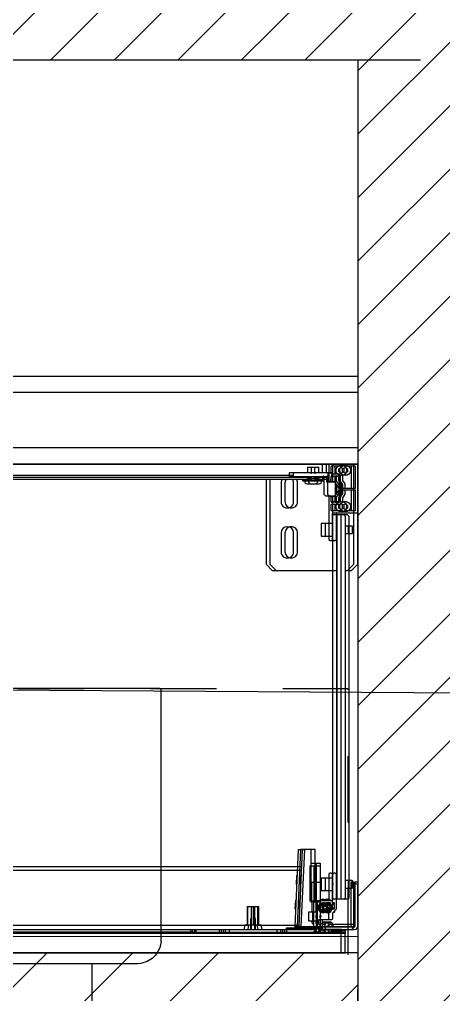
# Model space of a CAD drawing. Header units: centimetres. Extents: x -35664 to 50682, y -23001 to 23705.
# Drawn here: x 9015.8 to 9049.6, y 3177.8 to 3255.6 of the extents above; entities that cross this region are included whole.
import ezdxf

# ---------------------------------------------------------------- set-up
doc = ezdxf.new("R2010")
doc.units = ezdxf.units.CM
doc.linetypes.add('Style de ligne -1', pattern=[0.41664, 0.20828, -0.20836])
doc.linetypes.add('VW-01', pattern=[0.41656, 0.20828, -0.20828])
for name, color, linetype in [('B aménagement intérieur', 252, 'Continuous'), ('B Faux plafonds', 9, 'Continuous'), ('B Faux plafonds_Hatch', 9, 'Continuous'), ('B GÈnÈral_Hatch', 252, 'Continuous'), ('B Général', 252, 'Continuous'), ('C ANNOTATIONS-prestations', 252, 'Continuous'), ('D SURFACES-shab', 252, 'Continuous'), ('F REMPLISSAGE-vert clair', 252, 'Continuous'), ('F REMPLISSAGE-vert foncé', 252, 'Continuous'), ('MTI900_Alu', 252, 'Continuous'), ('prlm-CHAUFF', 4, 'Continuous'), ('prlm-GT', 242, 'Continuous')]:
    doc.layers.add(name, color=color, linetype=linetype)
doc.layers.add('prlm-GAZ', color=2, linetype='Continuous', lineweight=25)
doc.layers.get('prlm-CHAUFF').off()
pattern_1 = [(45, (0, 0), (2.4253472, -2.6458333), [])]

# ---------------------------------------------------------------- blocks, each defined once
blk = doc.blocks.new('B 90.200_wc-2')
at = {"layer": 'B Général', "linetype": 'Continuous'}
for p, q in [((-25, -20.1), (-25, 0)), ((-24.9, 0.1), (24.9, 0.1)), ((25, -20.1), (25, 0)), ((-19.5, -44.2), (-19.5, -21.9)), ((19.5, -44.2), (19.5, -21.9))]:
    blk.add_line(p, q, dxfattribs=at)
at = {"layer": 'B Général', "linetype": 'Continuous', "flags": 128}
blk.add_lwpolyline([(-25, -20.1), (-24.9, -20.6), (-24.75, -20.9), (-24.55, -21.2), (-24.3, -21.45), (-23.9, -21.7), (-23.4, -21.85), (-23.15, -21.9), (23.25, -21.9), (23.55, -21.85), (23.9, -21.7), (24.2, -21.5), (24.45, -21.3), (24.65, -21.05), (24.8, -20.75), (24.9, -20.5), (24.95, -20.3), (25, -20.1)], dxfattribs=at)
for points in [[(-19.5, -44.199), (-19.5, -44.2, 0.036537), (-19.11, -49.53, 0.035337), (-17.941, -54.747), (-17.94, -54.75, 0.041299), (-16.221, -59.088), (-16.22, -59.09), (-16.217, -59.097, 0.041783), (-13.79, -63.08, 0.053503), (-10.774, -66.396), (-10.77, -66.4, 0.054816), (-7.122, -69.019), (-7.12, -69.02, 0.063755), (-3.68, -70.42), (-3.678, -70.421, 0.064897), (0, -70.9)], [(0, -70.9, 0.064897), (3.678, -70.421), (3.68, -70.42, 0.063726), (7.12, -69.02), (7.122, -69.019, 0.054816), (10.77, -66.4), (10.774, -66.396, 0.053503), (13.79, -63.08, 0.041783), (16.217, -59.097), (16.22, -59.09), (16.221, -59.088, 0.041299), (17.94, -54.75), (17.941, -54.747, 0.035337), (19.11, -49.53, 0.036556), (19.5, -44.2)]]:
    blk.add_lwpolyline(points, format="xyb", dxfattribs=at)
at = {"layer": 'B Général', "linetype": 'Continuous'}
for centre, start, end in [((-24.9, 0), 90, 180), ((24.9, 0), 0, 90)]:
    blk.add_arc(centre, 0.1, start, end, dxfattribs=at)
blk = doc.blocks.new('B 90.Groupe-2-1')
at = {"layer": 'B Général', "linetype": 'Style de ligne -1', "ltscale": 25.4, "flags": 128}
blk.add_lwpolyline([(-35.4, 7.6), (35.6, 7.6), (35.6, -32.4), (-35.4, -32.4)], close=True, dxfattribs=at)
at = {"layer": 'B Général', "xscale": -1, "rotation": 270}
blk.add_blockref('B 90.200_wc-2', (35.5, 7.5), dxfattribs=at)
blk = doc.blocks.new('B 90.WC-plan-PMR')
at = {"layer": 'B Général'}
blk.add_blockref('B 90.Groupe-2-1', (0, 0), dxfattribs=at)
blk = doc.blocks.new('B 90.T3 BS 102 (2D)')
at = {"layer": 'B Faux plafonds_Hatch', "linetype": 'Continuous'}
h = blk.add_hatch(dxfattribs=at)
h.set_pattern_fill('F_P__SOFFITE', color=256, style=0, pattern_type=2)
h.set_pattern_definition([(45, (0, 0.2205), (-3.527778, 3.30729), [])])
h.paths.add_polyline_path([(-20.532, 449.649), (-20.532, 320.949), (-25.532, 320.949), (-25.532, 385.949), (-110.989, 385.949), (-110.989, 190.251), (116.154, 190.251), (116.154, 155.251), (47.154, 155.251), (47.155, -0.29), (102.155, -0.29), (102.155, -93.29), (47.157, -93.29), (47.158, -186.29), (273.157, -186.29), (273.157, 315.949), (125.157, 315.949), (125.157, 449.649)])
at = {"layer": 'B Faux plafonds', "linetype": 'VW-01', "ltscale": 25.4, "flags": 128}
blk.add_lwpolyline([(-20.532, 449.649), (-20.532, 320.949), (-25.532, 320.949), (-25.532, 385.949), (-110.989, 385.949), (-110.989, 190.251), (116.154, 190.251), (116.154, 155.251), (47.154, 155.251), (47.155, -0.29), (102.155, -0.29), (102.155, -93.29), (47.157, -93.29), (47.158, -186.29), (273.157, -186.29), (273.157, 315.949), (125.157, 315.949), (125.157, 449.649)], close=True, dxfattribs=at)
at = {"layer": 'D SURFACES-shab', "lineweight": 18, "flags": 128}
blk.add_lwpolyline([(-20.532, 450.949), (125.157, 450.949), (125.157, 320.949), (-20.532, 320.949)], close=True, dxfattribs=at)
at = {"layer": 'B Général', "rotation": 90}
blk.add_blockref('B 90.WC-plan-PMR', (91.968, 435.149), dxfattribs=at)
blk = doc.blocks.new('B 90.Gaine 150_70')
at = {"layer": 'B Général', "linetype": 'Continuous'}
blk.add_line((18.5, 36.305), (-69, 36.305), dxfattribs=at)
at = {"layer": 'B Général', "linetype": 'Continuous', "flags": 128}
for points in [[(-70, 36.305), (19.5, 36.305), (19.5, -2.715), (-70, -2.715)], [(-70, -2.7), (-70, 36.3), (19.5, 36.3), (19.5, -2.7)]]:
    blk.add_lwpolyline(points, close=True, dxfattribs=at)
at = {"layer": 'C ANNOTATIONS-prestations'}
for p, q in [((-69, 36.305), (-69, 35.205)), ((-69, 35.205), (-69, 34.755)), ((-67.4, 34.435), (-69.75, 34.435)), ((-69.03, 34.755), (-69.03, 34.555)), ((-69, 34.755), (-69.03, 34.755)), ((-69.03, 34.555), (-68.23, 34.555)), ((-69, 34.655), (-69, 34.755)), ((-69, 34.755), (18.5, 34.755)), ((18.5, 34.655), (-69, 34.655)), ((-68.7, 34.525), (-68.7, 34.465)), ((-68.23, 34.555), (-68.67, 34.555)), ((-68.67, 34.435), (-68.135, 34.435)), ((-68.23, 34.555), (-68.23, 34.655)), ((-68.2, 34.625), (-68.2, 34.585)), ((-67.904, 34.485), (-68.076, 34.485)), ((-67.94, 34.485), (-67.901, 34.446)), ((-67.901, 34.446), (-67.868, 34.446)), ((-67.845, 34.435), (-67.56, 34.435)), ((-67.771, 34.655), (-67.721, 34.606)), ((-67.736, 34.62), (-67.664, 34.62)), ((-67.679, 34.606), (-67.629, 34.655)), ((-67.537, 34.446), (-67.499, 34.446)), ((-67.4, 34.485), (-67.501, 34.485)), ((-67.499, 34.446), (-67.46, 34.485)), ((-67.4, 34.505), (-67.4, 34.485)), ((-67.4, 34.435), (-67.2, 34.435)), ((-67.4, 34.235), (-67.4, 34.435)), ((-67.23, 34.535), (-67.37, 34.535)), ((-67.2, 34.505), (-67.2, 34.215)), ((-67, 34.625), (-67, 34.655)), ((-67, 33.517), (-67, 34.625)), ((-66.9, 34.55), (-66.9, 34.655)), ((-66.8, 34.305), (-66.8, 32.255)), ((-64.317, 34.455), (-66.65, 34.455)), ((-66.6, 34.405), (-66.6, 34.455)), ((-66.6, 34.405), (-66.3, 34.405)), ((-66.3, 34.305), (-66.5, 34.305)), ((-66.5, 34.205), (-66.5, 34.305)), ((-66.3, 34.455), (-66.3, 34.405)), ((-66.3, 34.405), (-64.9, 34.405)), ((-66.3, 34.405), (-66.3, 34.305)), ((-64.9, 34.305), (-66.3, 34.305)), ((-64.9, 34.405), (-64.9, 34.455)), ((-64.9, 34.405), (-64.6, 34.405)), ((-64.9, 34.405), (-64.9, 34.305)), ((-64.7, 34.305), (-64.9, 34.305)), ((-64.6, 34.455), (-64.6, 34.405)), ((-62.366, 34.435), (-64.6, 34.435)), ((-64.317, 34.455), (-64.317, 34.655)), ((-64.182, 34.455), (-64.317, 34.455)), ((-64.182, 34.655), (-64.182, 34.455)), ((-63.85, 34.455), (-64.182, 34.455)), ((-63.85, 34.455), (-63.85, 34.655)), ((-59.75, 34.455), (-63.85, 34.455)), ((-62.37, 34.455), (-62.3, 34.105)), ((-61.85, 34.455), (-61.85, 33.696)), ((-61.8, 34.455), (-61.8, 33.696)), ((-61.3, 34.105), (-61.23, 34.455)), ((-23.65, 34.435), (-61.234, 34.435)), ((-59.75, 34.455), (-59.75, 34.655)), ((-59.418, 34.455), (-59.75, 34.455)), ((-59.418, 34.455), (-59.418, 34.655)), ((-59.283, 34.455), (-59.418, 34.455)), ((-59.283, 34.655), (-59.283, 34.455)), ((-57.1, 34.455), (-59.283, 34.455)), ((-57.1, 34.455), (-57.1, 34.655)), ((-57, 34.455), (-57.1, 34.455)), ((-57, 34.655), (-57, 34.455)), ((-23.583, 34.635), (-57, 34.635)), ((-70, 34.185), (-70, 30.835)), ((-69.8, 34.185), (-69.8, 30.835)), ((-69.8, 34.105), (-69.8, 34.085)), ((-69.77, 34.055), (-68.041, 34.055)), ((-67.4, 34.235), (-69.75, 34.235)), ((-68.105, 34.205), (-69.7, 34.205)), ((-68.077, 34.185), (-67.903, 34.185)), ((-68.016, 34.042), (-67.929, 33.918)), ((-68.01, 33.555), (-68.01, 33.127)), ((-67.23, 33.655), (-67.91, 33.655)), ((-67.904, 33.905), (-67.496, 33.905)), ((-67.9, 34.235), (-67.9, 34.185)), ((-67.9, 33.905), (-67.9, 33.875)), ((-67.9, 33.875), (-67.5, 33.875)), ((-67.9, 33.875), (-67.88, 33.855)), ((-67.88, 33.855), (-67.52, 33.855)), ((-67.783, 34.205), (-67.875, 34.205)), ((-67.857, 34.185), (-67.857, 34.235)), ((-67.857, 33.855), (-67.857, 33.905)), ((-67.762, 34.196), (-67.721, 34.156)), ((-67.679, 34.156), (-67.638, 34.196)), ((-67.53, 34.205), (-67.617, 34.205)), ((-67.543, 34.185), (-67.543, 34.235)), ((-67.543, 33.855), (-67.543, 33.905)), ((-67.52, 33.855), (-67.5, 33.875)), ((-67.23, 34.185), (-67.502, 34.185)), ((-67.5, 34.185), (-67.5, 34.235)), ((-67.5, 33.875), (-67.5, 33.905)), ((-67.471, 33.918), (-67.384, 34.042)), ((-67.2, 34.235), (-67.4, 34.235)), ((-67.359, 34.055), (-67.23, 34.055)), ((-67.2, 34.025), (-67.2, 33.685)), ((-67.079, 33.426), (-67.009, 33.496)), ((-67, 33.517), (-67, 33.293)), ((-66.4, 33.755), (-66.8, 33.755)), ((-66.65, 33.755), (-66.65, 33.852)), ((-65.471, 34.205), (-66.5, 34.205)), ((-66.4, 33.055), (-66.4, 33.755)), ((-65.75, 28.055), (-65.471, 34.205)), ((-65.321, 34.198), (-65.6, 28.055)), ((-65.471, 34.205), (-65.47, 34.21)), ((-65.321, 34.198), (-65.471, 34.205)), ((-65.324, 34.135), (-62.306, 34.135)), ((-65.32, 34.21), (-65.321, 34.198)), ((-62.3, 34.105), (-61.85, 34.105)), ((-62.1, 34.105), (-62.1, 32.605)), ((-62.039, 34.105), (-62.039, 32.605)), ((-61.85, 33.696), (-61.8, 33.696)), ((-61.85, 33.696), (-61.85, 33.56)), ((-61.85, 33.56), (-61.8, 33.56)), ((-61.8, 34.105), (-61.3, 34.105)), ((-61.8, 33.696), (-61.8, 33.56)), ((-61.561, 34.105), (-61.561, 32.605)), ((-61.5, 32.605), (-61.5, 34.105)), ((-61.294, 34.135), (-23.75, 34.135)), ((-68.3, 32.813), (-68.3, 30.055)), ((-68.019, 33.106), (-68.291, 32.834)), ((-68.156, 33.055), (-68.056, 33.113)), ((-68.156, 32.969), (-68.156, 33.055)), ((-68.15, 32.775), (-68.15, 32.355)), ((-68.07, 32.805), (-68.12, 32.805)), ((-68.04, 32.735), (-68.04, 32.775)), ((-67.979, 32.705), (-68.01, 32.705)), ((-67.2, 32.899), (-67.2, 32.511)), ((-67.009, 33.314), (-67.079, 33.384)), ((-67, 32.185), (-67, 33.293)), ((-66.8, 33.055), (-66.4, 33.055)), ((-66.65, 32.155), (-66.65, 33.055)), ((-65.334, 32.803), (-65.384, 32.805)), ((-65.334, 32.803), (-65.366, 32.101)), ((-69.2, 32.035), (-69.3, 31.935)), ((-69.3, 1.435), (-69.3, 31.935)), ((-69.2, 32.035), (-68.65, 32.035)), ((-68.65, 32.035), (-68.3, 32.035)), ((-68.65, 1.335), (-68.65, 32.035)), ((-68.104, 32.325), (-68.15, 32.351)), ((-68.12, 32.325), (-67.99, 32.325)), ((-68, 30.867), (-68, 32.125)), ((-67.97, 32.155), (-67.03, 32.155)), ((-67.96, 32.355), (-67.96, 32.465)), ((-67.93, 32.495), (-67.907, 32.495)), ((-67.55, 32.005), (-67.65, 32.063)), ((-67.45, 32.063), (-67.55, 32.005)), ((-67, 32.255), (-66.8, 32.255)), ((-67, 32.155), (-67, 32.185)), ((-67, 30.655), (-67, 32.155)), ((-66.8, 32.155), (-67, 32.155)), ((-66.8, 32.255), (-66.8, 32.155)), ((-66.65, 32.155), (-66.8, 32.155)), ((-66.65, 32.257), (-66.61, 32.255)), ((-66.5, 32.155), (-66.65, 32.155)), ((-66.65, 32.155), (-66.65, 30.655)), ((-66.61, 32.255), (-66.601, 28.055)), ((-66.5, 29.355), (-66.5, 32.155)), ((-65.416, 32.104), (-65.366, 32.101)), ((-61.5, 32.605), (-62.1, 32.605)), ((-67.4, 31.335), (-68, 31.335)), ((-67.4, 30.335), (-67.4, 31.335)), ((-70, 30.635), (-70, 30.835)), ((-70, 30.835), (-69.8, 30.835)), ((-69.8, 30.635), (-70, 30.635)), ((-69.8, 30.835), (-69.8, 30.635)), ((-69.55, 31.135), (-69.6, 31.085)), ((-69.6, 31.085), (-69.6, 30.585)), ((-69.6, 30.585), (-69.55, 30.535)), ((-69.55, 30.535), (-69.55, 31.135)), ((-69.3, 31.135), (-69.55, 31.135)), ((-69.55, 30.535), (-69.3, 30.535)), ((-68.029, 30.826), (-68.009, 30.846)), ((-68.009, 30.764), (-68.029, 30.784)), ((-68, 30.743), (-68, 30.867)), ((-68, 30.055), (-68, 30.743)), ((-67, 29.355), (-67, 30.655)), ((-66.65, 30.655), (-67, 30.655)), ((-65.423, 30.841), (-65.473, 30.843)), ((-65.423, 30.841), (-65.455, 30.139)), ((-68.3, 3.285), (-68.3, 30.055)), ((-68.2, 29.955), (-68.1, 29.955)), ((-68, 30.335), (-67.4, 30.335)), ((-65.524, 29.735), (-23.925, 29.735)), ((-65.505, 30.142), (-65.455, 30.139)), ((-67, 29.155), (-67, 29.355)), ((-66.5, 29.355), (-67, 29.355)), ((-66.603, 29.155), (-67, 29.155)), ((-65.537, 29.435), (-23.925, 29.435)), ((-66.601, 28.055), (-65.75, 28.055)), ((-65.6, 28.055), (-65.75, 28.055)), ((-69.5, 5.785), (-70, 5.285)), ((-69.3, 5.785), (-69.5, 5.785)), ((-63.5, 5.785), (-68.3, 5.785)), ((-63, 5.285), (-63.5, 5.785)), ((-70, 5.285), (-70, 1.155)), ((-63, -1.515), (-63, 5.285)), ((-65.2, 4.285), (-65.2, 2.785)), ((-64.2, 2.785), (-64.2, 4.285)), ((-68.3, 3.285), (-68.3, 1.215)), ((-68.1, 3.385), (-68.2, 3.385)), ((-68, 2.585), (-68, 3.285)), ((-69.55, 2.835), (-69.6, 2.785)), ((-69.6, 2.785), (-69.6, 2.285)), ((-69.55, 2.235), (-69.55, 2.835)), ((-69.3, 2.835), (-69.55, 2.835)), ((-68.029, 2.556), (-68, 2.585)), ((-68, 2.485), (-68.029, 2.514)), ((-67.4, 3.035), (-68, 3.035)), ((-68, 2.485), (-68, 2.585)), ((-68, -0.085), (-68, 2.485)), ((-67.4, 2.035), (-67.4, 3.035)), ((-69.6, 2.285), (-69.55, 2.235)), ((-69.55, 2.235), (-69.3, 2.235)), ((-68, 2.035), (-67.4, 2.035)), ((-70, 1.155), (-70, -2.685)), ((-68.33, 1.185), (-69.97, 1.185)), ((-69.82, 0.975), (-69.82, -0.625)), ((-69.283, 1.005), (-69.79, 1.005)), ((-69.3, 1.435), (-69.2, 1.335)), ((-69.2, 1.335), (-68.65, 1.335)), ((-69.2, 0.8), (-69, 0.916)), ((-69.2, 0.57), (-69.2, 0.8)), ((-69, 0.916), (-68.8, 0.8)), ((-68.8, 0.8), (-68.8, 0.57)), ((-68.21, 1.005), (-68.717, 1.005)), ((-68.65, 1.335), (-68.3, 1.335)), ((-68.18, 0.545), (-68.18, 0.975)), ((-69, 0.454), (-69.2, 0.57)), ((-68.8, 0.57), (-69, 0.454)), ((-68.78, -0.001), (-68.78, 0.321)), ((-68.6, -0.065), (-68.6, 0.305)), ((-68.57, 0.335), (-68.23, 0.335)), ((-68.55, 0.255), (-68.55, -0.665)), ((-68.53, 0.515), (-68.21, 0.515)), ((-68.23, 0.285), (-68.52, 0.285)), ((-68.2, 0.305), (-68.2, -0.085)), ((-65.2, 0.285), (-65.2, -1.215)), ((-64.2, -1.215), (-64.2, 0.285)), ((-69.01, -0.655), (-69.79, -0.655)), ((-69.79, -0.775), (-69.01, -0.775)), ((-68.98, -0.311), (-68.785, -0.018)), ((-68.98, -0.625), (-68.98, -0.311)), ((-68.627, -0.315), (-68.8, -0.615)), ((-68.8, -1.056), (-68.8, -0.374)), ((-68.795, -0.357), (-68.6, -0.065)), ((-68.55, -0.392), (-68.671, -0.392)), ((-68.627, -1.115), (-68.627, -0.315)), ((-68.55, -0.315), (-68.627, -0.315)), ((-68.5, -0.715), (-68.55, -0.665)), ((-68.55, -0.765), (-68.5, -0.715)), ((-68.55, -0.765), (-68.55, -1.685)), ((-68.2, -0.135), (-68.2, -0.085)), ((-68.17, -0.115), (-68.03, -0.115)), ((-67.75, -0.165), (-68.17, -0.165)), ((-67.6, -0.315), (-67.75, -0.165)), ((-67.6, -1.715), (-67.6, -0.315)), ((-69.82, -0.805), (-69.82, -2.505)), ((-68.98, -1.11), (-68.98, -0.805)), ((-68.785, -1.412), (-68.975, -1.127)), ((-68.8, -0.815), (-68.627, -1.115)), ((-68.605, -1.357), (-68.795, -1.073)), ((-68.78, -1.851), (-68.78, -1.429)), ((-68.55, -1.038), (-68.671, -1.038)), ((-68.627, -1.115), (-68.55, -1.115)), ((-68.6, -1.735), (-68.6, -1.374)), ((-68.2, -1.345), (-68.2, -1.295)), ((-68.2, -1.345), (-68.2, -1.735)), ((-68.17, -1.265), (-67.88, -1.265)), ((-68.03, -1.315), (-68.17, -1.315)), ((-68, -2.685), (-68, -1.345)), ((-67.852, -1.52), (-67.948, -1.81)), ((-67.85, -1.295), (-67.85, -1.51)), ((-66.95, -1.515), (-67.5, -1.515)), ((-67.5, -1.665), (-67.5, -1.515)), ((-65.92, -1.365), (-67.28, -1.365)), ((-67.28, -1.365), (-67.28, -1.465)), ((-67.28, -1.465), (-67.28, -1.515)), ((-65.92, -1.465), (-67.28, -1.465)), ((-67, -1.465), (-66.9, -1.565)), ((-66.275, -1.135), (-66.925, -1.135)), ((-66.3, -1.565), (-66.2, -1.465)), ((15.75, -1.515), (-66.25, -1.515)), ((-65.92, -1.465), (-65.92, -1.365)), ((-65.92, -1.515), (-65.92, -1.465)), ((-69.2, -2.1), (-69, -1.984)), ((-69.2, -2.33), (-69.2, -2.1)), ((-69, -2.446), (-69.2, -2.33)), ((-69, -1.984), (-68.8, -2.1)), ((-68.8, -2.33), (-69, -2.446)), ((-68.8, -2.1), (-68.8, -2.33)), ((-68.23, -1.765), (-68.57, -1.765)), ((-68.21, -1.945), (-68.556, -1.945)), ((-68.52, -1.715), (-68.23, -1.715)), ((-68.18, -2.505), (-68.18, -1.975)), ((-67.95, -1.82), (-67.95, -1.985)), ((-67.92, -2.015), (-66.65, -2.015)), ((-64.88, -1.715), (-67.54, -1.715)), ((-66.9, -1.665), (-67.5, -1.665)), ((-67.5, -1.665), (-67.5, -1.715)), ((-67.5, -2.015), (-67.5, -2.715)), ((-66.9, -1.565), (-66.3, -1.565)), ((-66.9, -1.565), (-66.9, -1.715)), ((-66.9, -2.015), (-66.9, -2.465)), ((-66.65, -2.015), (-66.6, -1.965)), ((-66.6, -1.965), (-66.55, -2.015)), ((-66.55, -2.015), (-64.88, -2.015)), ((-66.3, -1.715), (-66.3, -1.565)), ((15.8, -1.665), (-66.3, -1.665)), ((-66.3, -2.465), (-66.3, -2.015)), ((-64.85, -1.985), (-64.85, -1.745)), ((14.35, -1.815), (-64.85, -1.815)), ((-70, -2.685), (-70, -2.715)), ((-70, -2.715), (-69.97, -2.715)), ((-69.97, -2.715), (-68.03, -2.715)), ((-69.79, -2.535), (-69.283, -2.535)), ((-68.717, -2.535), (-68.21, -2.535)), ((-68.03, -2.715), (-67.5, -2.715)), ((17, -2.715), (-67.5, -2.715)), ((-66.3, -2.465), (-66.9, -2.465)), ((75, -35), (-75, -35))]:
    blk.add_line(p, q, dxfattribs=at)
at = {"layer": 'C ANNOTATIONS-prestations', "flags": 128}
for points in [[(-69.75, 34.435, 0.198912), (-69.927, 34.362, 0.198912), (-70, 34.185)], [(-68.67, 34.555, 0.198912), (-68.691, 34.546, 0.198912), (-68.7, 34.525)], [(-68.7, 34.465, 0.198912), (-68.691, 34.444, 0.198912), (-68.67, 34.435)], [(-68.23, 34.555, 0.198912), (-68.209, 34.564, 0.198912), (-68.2, 34.585)], [(-68.17, 34.655, 0.198912), (-68.191, 34.646, 0.198912), (-68.2, 34.625)], [(-68.135, 34.435, 0.17724), (-68.116, 34.442, 0.17724), (-68.105, 34.46)], [(-68.076, 34.485, 0.17724), (-68.095, 34.478, 0.17724), (-68.105, 34.46)], [(-67.875, 34.46, 0.17724), (-67.885, 34.478, 0.17724), (-67.904, 34.485)], [(-67.9, 34.435, 0.013224), (-67.9, 34.44, 0.013224), (-67.901, 34.446)], [(-67.875, 34.46, 0.17724), (-67.864, 34.442, 0.17724), (-67.845, 34.435)], [(-67.721, 34.606, 0.198912), (-67.7, 34.597, 0.198912), (-67.679, 34.606)], [(-67.56, 34.435, 0.17724), (-67.541, 34.442, 0.17724), (-67.53, 34.46)], [(-67.501, 34.485, 0.17724), (-67.52, 34.478, 0.17724), (-67.53, 34.46)], [(-67.499, 34.446, 0.013224), (-67.5, 34.44, 0.013224), (-67.5, 34.435)], [(-67.37, 34.535, 0.198912), (-67.391, 34.526, 0.198912), (-67.4, 34.505)], [(-67.2, 34.505, 0.198912), (-67.209, 34.526, 0.198912), (-67.23, 34.535)], [(-67, 34.625, 0.198912), (-67.009, 34.646, 0.198912), (-67.03, 34.655)], [(-66.65, 34.655, 0.198912), (-66.897, 34.552, 0.198912), (-67, 34.305)], [(-66.65, 34.455, 0.198912), (-66.756, 34.411, 0.198912), (-66.8, 34.305)], [(-66.695, 34.448, 0.227222), (-66.656, 34.28, 0.227222), (-66.5, 34.205)], [(-66.6, 34.405, 0.198912), (-66.571, 34.334, 0.198912), (-66.5, 34.305)], [(-65.22, 34.305, 0.193016), (-65.289, 34.277, 0.193016), (-65.32, 34.21)], [(-64.7, 34.305, 0.198912), (-64.629, 34.334, 0.198912), (-64.6, 34.405)], [(-69.75, 34.235, 0.198912), (-69.785, 34.22, 0.198912), (-69.8, 34.185)], [(-69.7, 34.205, 0.198912), (-69.771, 34.176, 0.198912), (-69.8, 34.105)], [(-69.8, 34.085, 0.198912), (-69.791, 34.064, 0.198912), (-69.77, 34.055)], [(-68.105, 34.205, 0.155096), (-68.094, 34.191, 0.155096), (-68.077, 34.185)], [(-68.016, 34.042, 0.120588), (-68.027, 34.052, 0.120588), (-68.041, 34.055)], [(-67.91, 33.655, 0.198912), (-67.981, 33.626, 0.198912), (-68.01, 33.555)], [(-67.929, 33.918, 0.120588), (-67.918, 33.908, 0.120588), (-67.904, 33.905)], [(-67.903, 34.185, 0.155096), (-67.886, 34.191, 0.155096), (-67.875, 34.205)], [(-67.762, 34.196, 0.098491), (-67.772, 34.203, 0.098491), (-67.783, 34.205)], [(-67.721, 34.156, 0.198912), (-67.7, 34.147, 0.198912), (-67.679, 34.156)], [(-67.617, 34.205, 0.098491), (-67.628, 34.203, 0.098491), (-67.638, 34.196)], [(-67.53, 34.205, 0.155096), (-67.519, 34.191, 0.155096), (-67.502, 34.185)], [(-67.496, 33.905, 0.120588), (-67.482, 33.908, 0.120588), (-67.471, 33.918)], [(-67.359, 34.055, 0.120588), (-67.373, 34.052, 0.120588), (-67.384, 34.042)], [(-67.23, 34.185, 0.198912), (-67.209, 34.194, 0.198912), (-67.2, 34.215)], [(-67.2, 34.025, 0.198912), (-67.209, 34.046, 0.198912), (-67.23, 34.055)], [(-67.23, 33.655, 0.198912), (-67.209, 33.664, 0.198912), (-67.2, 33.685)], [(-67.009, 33.496, 0.098491), (-67.002, 33.506, 0.098491), (-67, 33.517)], [(-66.8, 34.087, 0.028434), (-66.763, 34.044, 0.028434), (-66.722, 34.005)], [(-66.65, 33.852, 0.109774), (-66.669, 33.936, 0.109774), (-66.722, 34.005)], [(-68.291, 32.834, 0.098491), (-68.298, 32.824, 0.098491), (-68.3, 32.813)], [(-68.12, 32.805, 0.198912), (-68.141, 32.796, 0.198912), (-68.15, 32.775)], [(-68.143, 32.794, 0.018566), (-68.148, 32.75, 0.018566), (-68.15, 32.705)], [(-68.15, 32.705, 0.085942), (-68.115, 32.503, 0.085942), (-68.014, 32.325)], [(-68.01, 33.164, 0.041018), (-68.079, 33.083, 0.041018), (-68.133, 32.992)], [(-68.04, 32.775, 0.198912), (-68.049, 32.796, 0.198912), (-68.07, 32.805)], [(-68.04, 32.735, 0.198912), (-68.031, 32.714, 0.198912), (-68.01, 32.705)], [(-68.019, 33.106, 0.098491), (-68.012, 33.116, 0.098491), (-68.01, 33.127)], [(-67.979, 32.705, 0.189855), (-67.958, 32.713, 0.189855), (-67.949, 32.733)], [(-67.949, 32.733, 0.008728), (-67.95, 32.719, 0.008728), (-67.95, 32.705)], [(-67.95, 32.705, 0.074153), (-67.933, 32.588, 0.074153), (-67.882, 32.482)], [(-67.882, 32.482, 0.366532), (-67.384, 32.341, 0.366532), (-67.164, 32.808, 0.366532), (-67.588, 33.103, 0.366532), (-67.949, 32.733)], [(-67.079, 33.426, 0.198912), (-67.088, 33.405, 0.198912), (-67.079, 33.384)], [(-67, 33.293, 0.098491), (-67.002, 33.304, 0.098491), (-67.009, 33.314)], [(-68.15, 32.455, 0.02871), (-68.117, 32.388, 0.02871), (-68.077, 32.325)], [(-68.15, 32.355, 0.198912), (-68.141, 32.334, 0.198912), (-68.12, 32.325)], [(-67.97, 32.155, 0.198912), (-67.991, 32.146, 0.198912), (-68, 32.125)], [(-67.99, 32.325, 0.198912), (-67.969, 32.334, 0.198912), (-67.96, 32.355)], [(-67.93, 32.495, 0.198912), (-67.951, 32.486, 0.198912), (-67.96, 32.465)], [(-67.882, 32.482, 0.122946), (-67.893, 32.491, 0.122946), (-67.907, 32.495)], [(-67.896, 32.155, 0.14145), (-67.55, 32.055, 0.14145), (-67.204, 32.155)], [(-67.79, 32.155, 0.103148), (-67.55, 32.105, 0.103148), (-67.31, 32.155)], [(-67.03, 32.155, 0.198912), (-67.009, 32.164, 0.198912), (-67, 32.185)], [(-68.029, 30.826, 0.198912), (-68.038, 30.805, 0.198912), (-68.029, 30.784)], [(-68.009, 30.846, 0.098491), (-68.002, 30.856, 0.098491), (-68, 30.867)], [(-68, 30.743, 0.098491), (-68.002, 30.754, 0.098491), (-68.009, 30.764)], [(-68.3, 30.055, 0.198912), (-68.271, 29.984, 0.198912), (-68.2, 29.955)], [(-68.1, 29.955, 0.198912), (-68.029, 29.984, 0.198912), (-68, 30.055)], [(-64.2, 4.285, 0.414214), (-64.7, 4.785, 0.414214), (-65.2, 4.285)], [(-68.2, 3.385, 0.198912), (-68.271, 3.356, 0.198912), (-68.3, 3.285)], [(-68, 3.285, 0.198912), (-68.029, 3.356, 0.198912), (-68.1, 3.385)], [(-68.029, 2.556, 0.198912), (-68.038, 2.535, 0.198912), (-68.029, 2.514)], [(-65.2, 2.785, 0.414214), (-64.7, 2.285, 0.414214), (-64.2, 2.785)], [(-69.97, 1.185, 0.198912), (-69.991, 1.176, 0.198912), (-70, 1.155)], [(-69.79, 1.005, 0.198912), (-69.811, 0.996, 0.198912), (-69.82, 0.975)], [(-69.28, 1.005, 0.01196), (-69.281, 1.005, 0.01196), (-69.283, 1.005)], [(-68.717, 1.005, 0.01196), (-68.719, 1.005, 0.01196), (-68.72, 1.005)], [(-68.33, 1.185, 0.198912), (-68.309, 1.194, 0.198912), (-68.3, 1.215)], [(-68.18, 0.975, 0.198912), (-68.189, 0.996, 0.198912), (-68.21, 1.005)], [(-64.2, 0.285, 0.414214), (-64.7, 0.785, 0.414214), (-65.2, 0.285)], [(-68.57, 0.335, 0.198912), (-68.591, 0.326, 0.198912), (-68.6, 0.305)], [(-68.599, 0.543, 0.095961), (-68.568, 0.522, 0.095961), (-68.53, 0.515)], [(-68.52, 0.285, 0.198912), (-68.541, 0.276, 0.198912), (-68.55, 0.255)], [(-68.2, 0.305, 0.198912), (-68.209, 0.326, 0.198912), (-68.23, 0.335)], [(-68.2, 0.255, 0.198912), (-68.209, 0.276, 0.198912), (-68.23, 0.285)], [(-68.21, 0.515, 0.198912), (-68.189, 0.524, 0.198912), (-68.18, 0.545)], [(-69.82, -0.625, 0.198912), (-69.811, -0.646, 0.198912), (-69.79, -0.655)], [(-69.79, -0.775, 0.198912), (-69.811, -0.784, 0.198912), (-69.82, -0.805)], [(-69.01, -0.655, 0.198912), (-68.989, -0.646, 0.198912), (-68.98, -0.625)], [(-68.98, -0.805, 0.198912), (-68.989, -0.784, 0.198912), (-69.01, -0.775)], [(-68.795, -0.357, 0.073633), (-68.799, -0.365, 0.073633), (-68.8, -0.374)], [(-68.785, -0.018, 0.073633), (-68.781, -0.01, 0.073633), (-68.78, -0.001)], [(-68.2, -0.085, 0.198912), (-68.191, -0.106, 0.198912), (-68.17, -0.115)], [(-68.2, -0.135, 0.198912), (-68.191, -0.156, 0.198912), (-68.17, -0.165)], [(-68.03, -0.115, 0.198912), (-68.009, -0.106, 0.198912), (-68, -0.085)], [(-68.98, -1.11, 0.073633), (-68.979, -1.119, 0.073633), (-68.975, -1.127)], [(-68.8, -1.056, 0.073633), (-68.799, -1.065, 0.073633), (-68.795, -1.073)], [(-68.78, -1.429, 0.073633), (-68.781, -1.42, 0.073633), (-68.785, -1.412)], [(-68.6, -1.374, 0.073633), (-68.601, -1.365, 0.073633), (-68.605, -1.357)], [(-68.17, -1.265, 0.198912), (-68.191, -1.274, 0.198912), (-68.2, -1.295)], [(-68.17, -1.315, 0.198912), (-68.191, -1.324, 0.198912), (-68.2, -1.345)], [(-68, -1.345, 0.198912), (-68.009, -1.324, 0.198912), (-68.03, -1.315)], [(-67.85, -1.295, 0.198912), (-67.859, -1.274, 0.198912), (-67.88, -1.265)], [(-67.852, -1.52, 0.040241), (-67.85, -1.515, 0.040241), (-67.85, -1.51)], [(-66.925, -1.135, 0.218554), (-67.077, -1.205, 0.218554), (-67.123, -1.365)], [(-67.123, -1.36, 0.003145), (-67.124, -1.362, 0.003145), (-67.124, -1.365)], [(-66.077, -1.365, 0.218554), (-66.123, -1.205, 0.218554), (-66.275, -1.135)], [(-66.076, -1.365, 0.003145), (-66.076, -1.362, 0.003145), (-66.077, -1.36)], [(-65.2, -1.215, 0.080612), (-65.174, -1.373, 0.080612), (-65.1, -1.515)], [(-64.3, -1.515, 0.080612), (-64.226, -1.373, 0.080612), (-64.2, -1.215)], [(-68.556, -1.945, 0.123554), (-68.604, -1.957, 0.123554), (-68.64, -1.99)], [(-68.6, -1.735, 0.198912), (-68.591, -1.756, 0.198912), (-68.57, -1.765)], [(-68.55, -1.685, 0.198912), (-68.541, -1.706, 0.198912), (-68.52, -1.715)], [(-68.23, -1.715, 0.198912), (-68.209, -1.706, 0.198912), (-68.2, -1.685)], [(-68.23, -1.765, 0.198912), (-68.209, -1.756, 0.198912), (-68.2, -1.735)], [(-68.18, -1.975, 0.198912), (-68.189, -1.954, 0.198912), (-68.21, -1.945)], [(-67.948, -1.81, 0.040241), (-67.95, -1.815, 0.040241), (-67.95, -1.82)], [(-67.95, -1.985, 0.198912), (-67.941, -2.006, 0.198912), (-67.92, -2.015)], [(-67.6, -1.715, 0.414214), (-67.57, -1.745, 0.414214), (-67.54, -1.715)], [(-64.85, -1.745, 0.198912), (-64.859, -1.724, 0.198912), (-64.88, -1.715)], [(-64.88, -2.015, 0.198912), (-64.859, -2.006, 0.198912), (-64.85, -1.985)], [(-70, -2.685, 0.198912), (-69.991, -2.706, 0.198912), (-69.97, -2.715)], [(-69.82, -2.505, 0.198912), (-69.811, -2.526, 0.198912), (-69.79, -2.535)], [(-69.283, -2.535, 0.01196), (-69.281, -2.535, 0.01196), (-69.28, -2.535)], [(-68.72, -2.535, 0.01196), (-68.719, -2.535, 0.01196), (-68.717, -2.535)], [(-68.21, -2.535, 0.198912), (-68.189, -2.526, 0.198912), (-68.18, -2.505)], [(-68.03, -2.715, 0.198912), (-68.009, -2.706, 0.198912), (-68, -2.685)]]:
    blk.add_lwpolyline(points, format="xyb", dxfattribs=at)
at = {"layer": 'C ANNOTATIONS-prestations'}
for centre, radius in [((-67.55, 32.705), 0.35), ((-67.55, 32.705), 0.3), ((-67.55, 32.705), 0.25), ((-69, 0.685), 0.425), ((-69, -2.215), 0.425)]:
    blk.add_circle(centre, radius, dxfattribs=at)
for points, knots in [([(-65.22, 34.305), (-65.254, 34.305), (-65.318, 34.298), (-65.367, 34.286), (-65.396, 34.276), (-65.421, 34.265), (-65.441, 34.252), (-65.453, 34.242), (-65.462, 34.232), (-65.469, 34.218), (-65.47, 34.211), (-65.47, 34.21), (-65.47, 34.21)], [0, 0, 0, 1, 2, 3, 4, 5, 6, 7, 8, 9, 9, 10, 10, 10]), ([(-65.47, 34.21), (-65.431, 34.208), (-65.38, 34.207), (-65.352, 34.207), (-65.333, 34.207), (-65.324, 34.208), (-65.322, 34.209), (-65.321, 34.209), (-65.32, 34.209), (-65.32, 34.209), (-65.32, 34.21)], [0, 0, 0, 1, 2, 3, 4, 5, 6, 7, 7, 8, 8, 8])]:
    blk.add_open_spline(points, degree=2, knots=knots, dxfattribs=at)
blk = doc.blocks.new('B 70.MTI900_Alu_390')
at = {"layer": 'MTI900_Alu', "color": 1, "linetype": 'Continuous'}
for p, q in [((-4.225, 0), (4.225, 0)), ((4.278, 0), (4.225, 0)), ((4.225, -0.07), (4.225, 0)), ((4.472, 0), (4.278, 0)), ((4.475, 0), (4.472, 0)), ((4.475, -0.003), (4.475, 0)), ((3.96, -0.073), (3.96, -0.097)), ((4.13, -0.07), (3.963, -0.07)), ((4.105, -0.025), (4.165, -0.025)), ((4.105, -0.025), (4.105, -0.07)), ((4.135, -0.075), (4.13, -0.07)), ((4.14, -0.07), (4.135, -0.075)), ((4.267, -0.07), (4.14, -0.07)), ((4.165, -0.07), (4.165, -0.025)), ((4.27, -0.0895), (4.27, -0.073)), ((4.275, -0.003), (4.275, -0.137)), ((4.293, -0.021), (4.293, -0.074)), ((4.3467, -0.018), (4.296, -0.018)), ((4.296, -0.077), (4.3306, -0.077)), ((4.355, -0.0385), (4.375, -0.0269)), ((4.355, -0.0615), (4.355, -0.0385)), ((4.375, -0.0731), (4.355, -0.0615)), ((4.375, -0.0269), (4.395, -0.0385)), ((4.395, -0.0615), (4.375, -0.0731)), ((4.395, -0.0385), (4.395, -0.0615)), ((4.454, -0.018), (4.4033, -0.018)), ((4.457, -0.191), (4.457, -0.021)), ((4.475, -0.387), (4.475, -0.003)), ((-4.105, -0.105), (4.105, -0.105)), ((-4.1, -0.12), (4.1, -0.12)), ((-3.96, -0.09), (3.96, -0.09)), ((3.775, -0.12), (3.775, -0.8)), ((3.895, -0.15), (3.895, -0.3)), ((3.963, -0.1), (4.229, -0.1)), ((3.995, -0.3), (3.995, -0.15)), ((4.067, -0.12), (4.067, -0.125)), ((4.067, -0.125), (4.203, -0.125)), ((4.067, -0.125), (4.067, -0.135)), ((4.067, -0.135), (4.203, -0.135)), ((4.105, -0.115), (4.095, -0.125)), ((4.105, -0.1), (4.105, -0.115)), ((4.165, -0.115), (4.105, -0.115)), ((4.165, -0.115), (4.165, -0.1)), ((4.165, -0.105), (4.225, -0.105)), ((4.175, -0.125), (4.165, -0.115)), ((4.17, -0.12), (4.225, -0.12)), ((4.203, -0.125), (4.203, -0.12)), ((4.203, -0.135), (4.203, -0.125)), ((4.225, -0.105), (4.225, -0.1)), ((4.225, -0.105), (4.225, -0.12)), ((4.235, -0.1), (4.235, -0.24)), ((4.26, -0.142), (4.26, -0.1205)), ((4.2602, -0.1195), (4.2698, -0.0905)), ((4.292, -0.145), (4.263, -0.145)), ((4.278, -0.14), (4.292, -0.14)), ((4.295, -0.137), (4.295, -0.098)), ((4.295, -0.137), (4.295, -0.142)), ((4.298, -0.095), (4.332, -0.095)), ((4.327, -0.1), (4.298, -0.1)), ((4.33, -0.195), (4.33, -0.103)), ((4.335, -0.098), (4.335, -0.1341)), ((4.3355, -0.1358), (4.3545, -0.1642)), ((4.353, -0.0864), (4.353, -0.1286)), ((4.3535, -0.1303), (4.3725, -0.1588)), ((4.1025, -0.158), (4.1675, -0.158)), ((4.33, -0.195), (4.325, -0.2)), ((4.325, -0.2), (4.33, -0.205)), ((4.3377, -0.16), (4.33, -0.16)), ((4.33, -0.1677), (4.3421, -0.1677)), ((4.33, -0.297), (4.33, -0.205)), ((4.33, -0.2323), (4.3421, -0.2323)), ((4.3377, -0.16), (4.3377, -0.24)), ((4.355, -0.19), (4.3377, -0.16)), ((4.3377, -0.24), (4.355, -0.21)), ((4.355, -0.1659), (4.355, -0.2341)), ((4.373, -0.1605), (4.373, -0.191)), ((4.373, -0.209), (4.373, -0.2404)), ((4.454, -0.194), (4.376, -0.194)), ((4.376, -0.206), (4.454, -0.206)), ((4.457, -0.369), (4.457, -0.209)), ((4.235, -0.24), (4.25, -0.255)), ((4.25, -0.255), (4.292, -0.255)), ((4.275, -0.263), (4.275, -0.52)), ((4.292, -0.26), (4.278, -0.26)), ((4.295, -0.258), (4.295, -0.263)), ((4.295, -0.302), (4.295, -0.263)), ((4.298, -0.3), (4.327, -0.3)), ((4.332, -0.305), (4.298, -0.305)), ((4.33, -0.24), (4.3377, -0.24)), ((4.3545, -0.2358), (4.335, -0.265)), ((4.335, -0.265), (4.335, -0.302)), ((4.353, -0.2714), (4.353, -0.3036)), ((4.373, -0.2404), (4.3535, -0.2697)), ((4.293, -0.326), (4.293, -0.369)), ((4.328, -0.323), (4.296, -0.323)), ((4.296, -0.372), (4.3467, -0.372)), ((4.355, -0.3285), (4.375, -0.3169)), ((4.355, -0.3515), (4.355, -0.3285)), ((4.375, -0.3631), (4.355, -0.3515)), ((4.375, -0.3169), (4.395, -0.3285)), ((4.395, -0.3515), (4.375, -0.3631)), ((4.395, -0.3285), (4.395, -0.3515)), ((4.4033, -0.372), (4.454, -0.372)), ((4.475, -0.8), (4.475, -0.387)), ((4.305, -0.6), (4.305, -0.393)), ((4.34, -0.405), (4.305, -0.405)), ((4.308, -0.39), (4.472, -0.39)), ((4.34, -0.405), (4.34, -3.475)), ((4.395, -0.405), (4.34, -0.405)), ((4.405, -0.415), (4.395, -0.405)), ((4.405, -0.415), (4.405, -3.465)), ((4.215, -0.475), (4.215, -0.575)), ((4.275, -0.475), (4.215, -0.475)), ((4.275, -0.52), (4.2779, -0.5229)), ((4.275, -0.52), (4.275, -0.53)), ((4.2779, -0.5271), (4.275, -0.53)), ((4.275, -0.53), (4.275, -0.6)), ((4.43, -0.495), (4.405, -0.495)), ((4.43, -0.495), (4.43, -0.555)), ((4.435, -0.5), (4.43, -0.495)), ((4.435, -0.55), (4.435, -0.5)), ((3.895, -0.55), (3.895, -0.7)), ((3.995, -0.7), (3.995, -0.55)), ((4.215, -0.575), (4.275, -0.575)), ((4.285, -0.61), (4.295, -0.61)), ((4.305, -0.6), (4.305, -3.277)), ((4.405, -0.555), (4.43, -0.555)), ((4.43, -0.555), (4.435, -0.55)), ((3.775, -0.8), (3.825, -0.85)), ((3.825, -0.85), (4.305, -0.85)), ((4.405, -0.85), (4.425, -0.85)), ((4.425, -0.85), (4.475, -0.8)), ((4.0071, -3.6913), (4.035, -3.077)), ((4.05, -3.077), (4.0221, -3.692)), ((4.035, -3.077), (4.05, -3.077)), ((4.1351, -3.077), (4.05, -3.077)), ((4.136, -3.497), (4.1351, -3.077)), ((4.1353, -3.187), (4.175, -3.187)), ((4.175, -3.187), (4.175, -3.207)), ((4.0287, -3.215), (-0.1325, -3.215)), ((4.0274, -3.245), (-0.1325, -3.245)), ((4.125, -3.207), (4.125, -3.487)), ((4.125, -3.207), (4.175, -3.207)), ((4.175, -3.207), (4.175, -3.337)), ((4.295, -3.267), (4.285, -3.267)), ((4.0173, -3.3556), (4.0205, -3.2854)), ((4.0255, -3.2857), (4.0205, -3.2854)), ((4.14, -3.337), (4.175, -3.337)), ((4.14, -3.487), (4.14, -3.337)), ((4.175, -3.337), (4.175, -3.487)), ((4.215, -3.305), (4.215, -3.405)), ((4.275, -3.305), (4.215, -3.305)), ((4.275, -3.277), (4.275, -3.3458)), ((4.275, -3.3458), (4.275, -3.3582)), ((4.305, -3.5528), (4.305, -3.277)), ((4.43, -3.325), (4.405, -3.325)), ((4.43, -3.325), (4.43, -3.385)), ((4.435, -3.33), (4.43, -3.325)), ((4.435, -3.38), (4.435, -3.33)), ((4.455, -3.355), (4.455, -3.335)), ((4.455, -3.335), (4.475, -3.335)), ((4.475, -3.335), (4.475, -3.355)), ((4.0173, -3.3556), (4.0223, -3.3558)), ((4.215, -3.405), (4.275, -3.405)), ((4.275, -3.3582), (4.275, -3.484)), ((4.2759, -3.3479), (4.2779, -3.3499)), ((4.2779, -3.3541), (4.2759, -3.3561)), ((4.405, -3.385), (4.43, -3.385)), ((4.43, -3.385), (4.435, -3.38)), ((4.455, -3.69), (4.455, -3.355)), ((4.475, -3.355), (4.455, -3.355)), ((4.475, -3.69), (4.475, -3.355)), ((4.0084, -3.5518), (4.0116, -3.4816)), ((4.0166, -3.4819), (4.0116, -3.4816)), ((4.125, -3.487), (4.14, -3.487)), ((4.14, -3.4972), (4.136, -3.497)), ((4.14, -3.487), (4.155, -3.487)), ((4.14, -3.487), (4.14, -3.577)), ((4.155, -3.487), (4.175, -3.487)), ((4.155, -3.497), (4.155, -3.487)), ((4.155, -3.702), (4.155, -3.497)), ((4.175, -3.497), (4.155, -3.497)), ((4.175, -3.487), (4.175, -3.49)), ((4.175, -3.49), (4.175, -3.6008)), ((4.272, -3.487), (4.178, -3.487)), ((4.22, -3.4778), (4.23, -3.472)), ((4.23, -3.472), (4.24, -3.4778)), ((4.34, -3.475), (4.305, -3.475)), ((4.395, -3.475), (4.34, -3.475)), ((4.395, -3.475), (4.405, -3.465)), ((3.625, -3.532), (3.685, -3.532)), ((3.625, -3.532), (3.625, -3.682)), ((3.6311, -3.682), (3.6311, -3.532)), ((3.6789, -3.682), (3.6789, -3.532)), ((3.685, -3.682), (3.685, -3.532)), ((4.0084, -3.5518), (4.0134, -3.552)), ((4.115, -3.577), (4.115, -3.647)), ((4.155, -3.577), (4.115, -3.577)), ((4.195, -3.5614), (4.195, -3.5226)), ((4.268, -3.521), (4.2657, -3.521)), ((4.271, -3.507), (4.271, -3.518)), ((4.2729, -3.542), (4.276, -3.542)), ((4.287, -3.504), (4.274, -3.504)), ((4.2769, -3.5821), (4.3041, -3.5549)), ((4.279, -3.545), (4.279, -3.549)), ((4.2906, -3.577), (4.2806, -3.5828)), ((4.282, -3.552), (4.287, -3.552)), ((4.2854, -3.504), (4.29, -3.5066)), ((4.29, -3.549), (4.29, -3.507)), ((4.2906, -3.5684), (4.2906, -3.577)), ((3.655, -3.6411), (3.655, -3.6275)), ((3.66, -3.6275), (3.655, -3.6275)), ((3.655, -3.717), (3.655, -3.6411)), ((3.66, -3.6411), (3.655, -3.6411)), ((3.66, -3.6411), (3.66, -3.6275)), ((3.66, -3.717), (3.66, -3.6411)), ((4.115, -3.647), (4.155, -3.647)), ((4.14, -3.647), (4.14, -3.6567)), ((4.175, -3.6232), (4.175, -3.6008)), ((4.175, -3.6232), (4.175, -3.734)), ((4.1759, -3.6029), (4.1829, -3.6099)), ((4.1829, -3.6141), (4.1759, -3.6211)), ((4.195, -3.674), (4.195, -3.64)), ((4.198, -3.637), (4.266, -3.637)), ((4.227, -3.657), (4.225, -3.659)), ((4.263, -3.657), (4.227, -3.657)), ((4.2293, -3.657), (4.2293, -3.662)), ((4.2607, -3.657), (4.2607, -3.662)), ((4.265, -3.659), (4.263, -3.657)), ((4.276, -3.627), (4.276, -3.5842)), ((-0.1667, -3.735), (3.175, -3.735)), ((-0.16, -3.715), (3.5984, -3.715)), ((3.6044, -3.685), (-0.15, -3.685)), ((3.175, -3.717), (3.185, -3.717)), ((3.175, -3.737), (3.175, -3.717)), ((3.185, -3.717), (3.4033, -3.717)), ((3.185, -3.717), (3.185, -3.737)), ((3.4033, -3.737), (3.4033, -3.717)), ((3.4033, -3.717), (3.4168, -3.717)), ((3.4168, -3.717), (3.45, -3.717)), ((3.4168, -3.717), (3.4168, -3.737)), ((3.45, -3.717), (3.86, -3.717)), ((3.45, -3.717), (3.45, -3.737)), ((3.605, -3.682), (3.598, -3.717)), ((3.655, -3.682), (3.605, -3.682)), ((3.705, -3.682), (3.66, -3.682)), ((3.712, -3.717), (3.705, -3.682)), ((4.0074, -3.685), (3.7056, -3.685)), ((3.7116, -3.715), (3.935, -3.715)), ((3.86, -3.717), (3.8932, -3.717)), ((3.86, -3.717), (3.86, -3.737)), ((3.8932, -3.717), (3.9067, -3.717)), ((3.8932, -3.737), (3.8932, -3.717)), ((3.9067, -3.717), (4.14, -3.717)), ((3.9067, -3.717), (3.9067, -3.737)), ((3.935, -3.717), (3.935, -3.712)), ((3.965, -3.712), (3.935, -3.712)), ((3.945, -3.702), (3.965, -3.702)), ((3.965, -3.702), (4.105, -3.702)), ((3.965, -3.712), (3.965, -3.702)), ((3.965, -3.712), (3.965, -3.717)), ((4.105, -3.712), (3.965, -3.712)), ((4.007, -3.6925), (4.0071, -3.6913)), ((4.0071, -3.6913), (4.0221, -3.692)), ((4.0221, -3.692), (4.022, -3.6925)), ((4.0221, -3.692), (4.125, -3.692)), ((4.105, -3.702), (4.125, -3.702)), ((4.105, -3.712), (4.105, -3.702)), ((4.105, -3.717), (4.105, -3.712)), ((4.135, -3.712), (4.105, -3.712)), ((4.125, -3.692), (4.125, -3.702)), ((4.135, -3.712), (4.135, -3.717)), ((4.165, -3.7265), (4.165, -3.737)), ((4.175, -3.734), (4.175, -3.737)), ((4.195, -3.722), (4.195, -3.693)), ((4.195, -3.695), (4.215, -3.695)), ((4.215, -3.715), (4.195, -3.715)), ((4.2109, -3.677), (4.198, -3.677)), ((4.198, -3.69), (4.2252, -3.69)), ((4.198, -3.725), (4.212, -3.725)), ((4.2221, -3.6633), (4.2134, -3.6757)), ((4.215, -3.695), (4.45, -3.695)), ((4.215, -3.695), (4.215, -3.715)), ((4.215, -3.715), (4.45, -3.715)), ((4.215, -3.72), (4.2251, -3.72)), ((4.215, -3.722), (4.215, -3.72)), ((4.2249, -3.7161), (4.221, -3.72)), ((4.2654, -3.662), (4.2246, -3.662)), ((4.2287, -3.7161), (4.2249, -3.7161)), ((4.265, -3.659), (4.225, -3.659)), ((4.225, -3.659), (4.225, -3.662)), ((4.225, -3.69), (4.225, -3.695)), ((4.228, -3.692), (4.2367, -3.692)), ((4.2293, -3.69), (4.2293, -3.695)), ((4.2595, -3.715), (4.231, -3.715)), ((4.2429, -3.7321), (4.2379, -3.737)), ((4.2429, -3.6871), (4.2388, -3.6911)), ((4.2486, -3.7335), (4.2414, -3.7335)), ((4.2512, -3.6911), (4.2471, -3.6871)), ((4.2521, -3.737), (4.2471, -3.7321)), ((4.2533, -3.692), (4.2625, -3.692)), ((4.2607, -3.69), (4.2607, -3.695)), ((4.2651, -3.7161), (4.2618, -3.7161)), ((4.265, -3.662), (4.265, -3.659)), ((4.265, -3.695), (4.265, -3.69)), ((4.269, -3.72), (4.2651, -3.7161)), ((4.2827, -3.69), (4.2653, -3.69)), ((4.2654, -3.72), (4.2826, -3.72)), ((4.2766, -3.6757), (4.2679, -3.6633)), ((4.452, -3.677), (4.2791, -3.677)), ((4.2855, -3.692), (4.445, -3.692)), ((4.342, -3.715), (4.2885, -3.715)), ((4.295, -3.734), (4.295, -3.73)), ((4.298, -3.727), (4.342, -3.727)), ((4.378, -3.727), (4.298, -3.727)), ((4.298, -3.727), (4.298, -3.737)), ((4.345, -3.724), (4.345, -3.718)), ((4.378, -3.747), (4.378, -3.727)), ((4.455, -3.682), (4.455, -3.68)), ((-4.375, -3.737), (4.375, -3.737)), ((4.375, -3.747), (-4.375, -3.747)), ((4.375, -3.737), (4.375, -3.747)), ((4.375, -3.747), (4.378, -3.747)), ((4.375, -3.792), (4.375, -3.747)), ((4.375, -3.902), (4.375, -3.792)), ((-4.375, -3.902), (4.375, -3.902))]:
    blk.add_line(p, q, dxfattribs=at)
for centre, radius in [((4.375, -0.05), 0.0425), ((4.375, -0.34), 0.0425), ((4.23, -3.542), 0.035), ((4.23, -3.542), 0.03), ((4.23, -3.542), 0.025)]:
    blk.add_circle(centre, radius, dxfattribs=at)
for centre, radius, start, end in [((4.278, -0.003), 0.003, 90, 180), ((4.472, -0.003), 0.003, 0, 90), ((3.963, -0.073), 0.003, 90, 180), ((4.267, -0.073), 0.003, 0, 90), ((4.296, -0.021), 0.003, 90, 180), ((4.296, -0.074), 0.003, 180, 270), ((4.3306, -0.067), 0.01, 270, 326.3475), ((4.3467, -0.021), 0.003, 84.51824, 90), ((4.4033, -0.021), 0.003, 90, 95.48179), ((4.454, -0.021), 0.003, 0, 90), ((3.945, -0.15), 0.05, 143.1301, 180), ((3.963, -0.097), 0.003, 180, 270), ((3.945, -0.15), 0.05, 0, 36.8699), ((4.1025, -0.138), 0.02, 171.37307, 270), ((4.1025, -0.133), 0.02, 185.73917, 187.18076), ((4.1675, -0.138), 0.02, 270, 8.62693), ((4.1675, -0.133), 0.02, 352.81924, 354.26083), ((4.232, -0.1), 0.003, 0, 180), ((4.263, -0.1205), 0.003, 161.56505, 180), ((4.263, -0.142), 0.003, 180, 270), ((4.267, -0.0895), 0.003, 341.56505, 0), ((4.278, -0.137), 0.003, 180, 270), ((4.292, -0.137), 0.003, 270, 0), ((4.292, -0.142), 0.003, 270, 0), ((4.298, -0.098), 0.003, 90, 180), ((4.298, -0.103), 0.003, 90, 180), ((4.327, -0.103), 0.003, 0, 90), ((4.332, -0.098), 0.003, 0, 90), ((4.338, -0.1341), 0.003, 180, 213.69007), ((4.356, -0.1286), 0.003, 180, 213.69007), ((4.352, -0.1659), 0.003, 0, 33.69007), ((4.37, -0.1605), 0.003, 0, 33.69007), ((4.376, -0.191), 0.003, 180, 270), ((4.376, -0.209), 0.003, 90, 180), ((4.454, -0.191), 0.003, 270, 0), ((4.454, -0.209), 0.003, 0, 90), ((3.945, -0.3), 0.05, 180, 0), ((4.278, -0.263), 0.003, 90, 180), ((4.292, -0.258), 0.003, 0, 90), ((4.292, -0.263), 0.003, 0, 90), ((4.298, -0.297), 0.003, 180, 270), ((4.298, -0.302), 0.003, 180, 270), ((4.327, -0.297), 0.003, 270, 0), ((4.332, -0.302), 0.003, 270, 0), ((4.356, -0.2714), 0.003, 146.30993, 180), ((4.352, -0.2341), 0.003, 326.30993, 0), ((4.296, -0.326), 0.003, 90, 180), ((4.296, -0.369), 0.003, 180, 270), ((4.328, -0.333), 0.01, 46.14901, 90), ((4.3467, -0.369), 0.003, 270, 275.48176), ((4.4033, -0.369), 0.003, 264.51819, 270), ((4.454, -0.369), 0.003, 270, 0), ((4.472, -0.387), 0.003, 270, 0), ((4.308, -0.393), 0.003, 90, 180), ((3.945, -0.55), 0.05, 0, 180), ((4.2758, -0.525), 0.003, 315, 45), ((4.285, -0.6), 0.01, 180, 270), ((4.295, -0.6), 0.01, 270, 0), ((3.945, -0.7), 0.05, 180, 0), ((4.285, -3.277), 0.01, 90, 180), ((4.295, -3.277), 0.01, 0, 90), ((4.278, -3.3458), 0.003, 180, 225), ((4.278, -3.3582), 0.003, 135, 180), ((4.2758, -3.352), 0.003, 315, 45), ((4.178, -3.49), 0.003, 90, 180), ((4.23, -3.542), 0.04, 33.92723, 355.99937), ((4.23, -3.542), 0.065, 57.79577, 122.20423), ((4.23, -3.542), 0.06, 66.44354, 113.55646), ((4.272, -3.484), 0.003, 270, 0), ((4.2657, -3.518), 0.003, 213.92723, 270), ((4.23, -3.542), 0.04, 0, 33.92723), ((4.268, -3.518), 0.003, 270, 0), ((4.2729, -3.545), 0.003, 90, 175.99937), ((4.23, -3.542), 0.04, 355.99937, 0), ((4.274, -3.507), 0.003, 90, 180), ((4.276, -3.545), 0.003, 0, 90), ((4.23, -3.542), 0.065, 315.04746, 333.83802), ((4.23, -3.542), 0.06, 0, 39.29648), ((4.282, -3.549), 0.003, 180, 270), ((4.23, -3.542), 0.065, 22.61986, 35.77582), ((4.287, -3.507), 0.003, 0, 90), ((4.287, -3.549), 0.003, 270, 0), ((4.23, -3.542), 0.06, 351.491, 0), ((4.302, -3.5528), 0.003, 315, 0), ((4.16, -3.6567), 0.02, 180, 230.11594), ((4.178, -3.6008), 0.003, 180, 225), ((4.178, -3.6232), 0.003, 135, 180), ((4.1808, -3.612), 0.003, 315, 45), ((4.198, -3.64), 0.003, 90, 180), ((4.266, -3.627), 0.01, 270, 0), ((4.279, -3.5842), 0.003, 135, 180), ((3.945, -3.712), 0.01, 90, 180), ((3.997, -3.692), 0.01, 270, 357.39744), ((4.125, -3.712), 0.02, 347.58795, 90), ((4.125, -3.712), 0.01, 0, 90), ((4.14, -3.702), 0.035, 270, 0), ((4.14, -3.702), 0.015, 270, 0), ((4.1151, -3.7104), 0.05, 37.08606, 50.11594), ((4.178, -3.734), 0.003, 180, 270), ((4.198, -3.674), 0.003, 180, 270), ((4.198, -3.693), 0.003, 90, 180), ((4.198, -3.722), 0.003, 180, 270), ((4.2109, -3.674), 0.003, 270, 325.00798), ((4.212, -3.722), 0.003, 270, 0), ((4.2246, -3.665), 0.003, 90, 145.00798), ((4.215, -3.715), 0.01, 353.93882, 0), ((4.2251, -3.717), 0.003, 270, 350.40593), ((4.2252, -3.693), 0.003, 19.47122, 90), ((4.231, -3.718), 0.003, 90, 170.40593), ((4.2367, -3.689), 0.003, 270, 315), ((4.245, -3.6892), 0.003, 45, 135), ((4.245, -3.7342), 0.003, 45, 135), ((4.2533, -3.689), 0.003, 225, 270), ((4.2595, -3.718), 0.003, 9.59407, 90), ((4.2653, -3.693), 0.003, 90, 160.52878), ((4.2654, -3.717), 0.003, 189.59407, 270), ((4.275, -3.715), 0.01, 180, 186.06118), ((4.2654, -3.665), 0.003, 34.99202, 90), ((4.2791, -3.674), 0.003, 214.99202, 270), ((4.2826, -3.717), 0.003, 270, 350.40593), ((4.2827, -3.693), 0.003, 19.47122, 90), ((4.2885, -3.718), 0.003, 90, 170.40593), ((4.292, -3.734), 0.003, 270, 0), ((4.298, -3.73), 0.003, 90, 180), ((4.342, -3.718), 0.003, 0, 90), ((4.342, -3.724), 0.003, 270, 0), ((4.445, -3.682), 0.01, 270, 0), ((4.45, -3.69), 0.025, 270, 0), ((4.45, -3.69), 0.005, 270, 0), ((4.452, -3.68), 0.003, 0, 90)]:
    blk.add_arc(centre, radius, start, end, dxfattribs=at)
for centre, major_axis, ratio, start_param, end_param in [((3.997, -3.692), (-0.025, 0), 0.4, 1.570796, 3.096169), ((4.022, -3.6931), (-0.015, 0.0007), 0.045361, -1.568734, 0)]:
    blk.add_ellipse(centre, major_axis=major_axis, ratio=ratio, start_param=start_param, end_param=end_param, dxfattribs=at)

msp = doc.modelspace()

# ---------------------------------------------------------------- hatches: boundary and pattern name
at = {"layer": 'B GÈnÈral_Hatch', "linetype": 'Continuous'}
h = msp.add_hatch(dxfattribs=at)
h.set_pattern_fill('50_BETON', color=256, style=0, pattern_type=2)
h.set_pattern_definition(pattern_1)
h.paths.add_polyline_path([(9042.796, 3047.389), (9060.796, 3065.389), (9060.796, 3555.889), (9042.796, 3555.889)])
h = msp.add_hatch(dxfattribs=at)
h.set_pattern_fill('50_BETON', color=256, style=0, pattern_type=2)
h.set_pattern_definition(pattern_1)
h.paths.add_polyline_path([(9042.796, 3252.389), (9042.796, 3270.389), (8442.485, 3270.389), (8442.485, 3252.389)])

# ---------------------------------------------------------------- linework, layer by layer
at = {"layer": 'B aménagement intérieur', "linetype": 'Continuous'}
for p, q in [((9042.796, 3227.104), (8946.296, 3227.105)), ((9042.796, 3220.104), (8953.296, 3220.105))]:
    msp.add_line(p, q, dxfattribs=at)
at = {"layer": 'B Général', "linetype": 'Continuous', "lineweight": 18}
for p, q in [((8452.485, 3252.389), (9042.796, 3252.389)), ((9042.796, 3252.389), (9042.796, 3047.389))]:
    msp.add_line(p, q, dxfattribs=at)
at = {"layer": 'B Général', "linetype": 'Continuous'}
for p, q in [((8452.485, 3252.389), (9042.796, 3252.389)), ((9042.796, 3252.389), (9042.796, 3047.389))]:
    msp.add_line(p, q, dxfattribs=at)
at = {"layer": 'F REMPLISSAGE-vert clair'}
for p, q in [((9042.796, 3225.804), (8947.596, 3225.805)), ((9042.796, 3221.404), (8951.996, 3221.405))]:
    msp.add_line(p, q, dxfattribs=at)
at = {"layer": 'F REMPLISSAGE-vert foncé', "linetype": 'Continuous'}
for p, q in [((9042.796, 3227.104), (8946.296, 3227.105)), ((9042.796, 3220.104), (8953.296, 3220.105))]:
    msp.add_line(p, q, dxfattribs=at)
at = {"layer": 'F REMPLISSAGE-vert foncé'}
for p, q in [((9042.796, 3225.804), (8947.596, 3225.805)), ((9042.796, 3221.404), (8951.996, 3221.405))]:
    msp.add_line(p, q, dxfattribs=at)
at = {"layer": 'prlm-GAZ'}
msp.add_lwpolyline([(8999.278, 3202.189), (9106.058, 3201.454), (9106.058, 4192.669), (9294.32, 4192.669), (9383.72, 4084.45)], dxfattribs=at)
at = {"layer": 'prlm-GT'}
msp.add_lwpolyline([(8899.107, 3252.389), (9042.796, 3252.389), (9042.796, 3227.104), (8946.296, 3227.104), (8946.296, 3188.089), (8899.107, 3188.089)], close=True, dxfattribs=at)

# ---------------------------------------------------------------- block references
at = {"layer": 'B aménagement intérieur'}
msp.add_blockref('B 90.T3 BS 102 (2D)', (8917.639, 2731.44), dxfattribs=at)
at = {"layer": 'B aménagement intérieur', "rotation": 180}
msp.add_blockref('B 90.Gaine 150_70', (8972.796, 3217.389), dxfattribs=at)
at = {"layer": 'prlm-CHAUFF', "xscale": 9.999999999999975, "yscale": 9.999999999999975, "zscale": 9.999999999999975, "rotation": 359.9998846602292}
msp.add_blockref('B 70.MTI900_Alu_390', (8997.734, 3220.104), dxfattribs=at)

doc.saveas('drawing.dxf')
